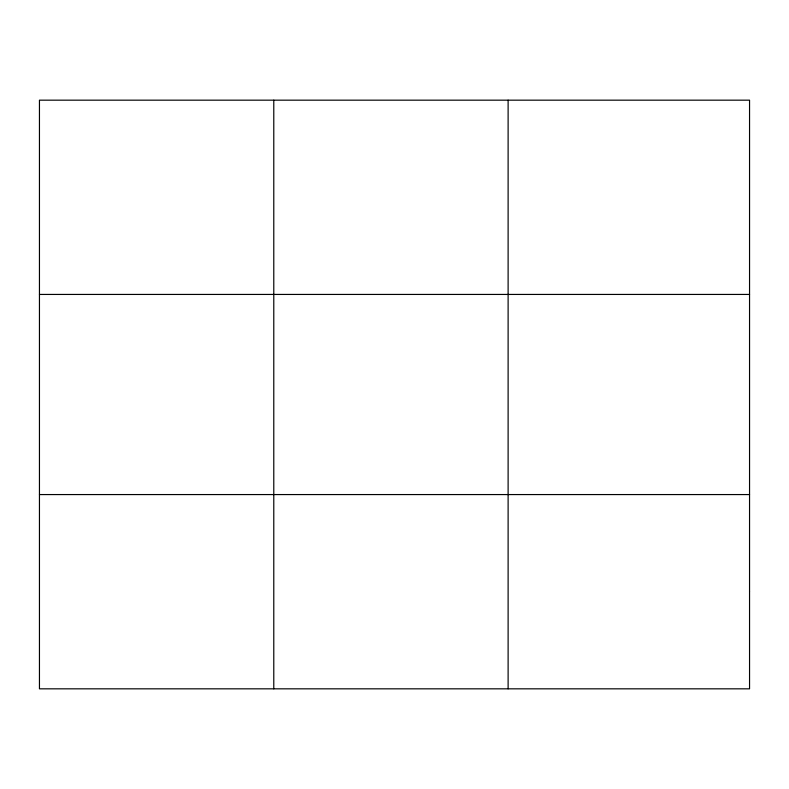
<?xml version="1.0" encoding="UTF-8"?>
<svg xmlns="http://www.w3.org/2000/svg" width="789" height="789" viewBox="0 0 789 789"><rect width="100%" height="100%" fill="white"/><g stroke="black" fill="none" stroke-linecap="round" stroke-linejoin="round"><path stroke-width="1.18" d="M273.783 100.173L273.783 688.827M508.116 100.173L508.116 688.827M39.45 294.435L749.55 294.435M39.45 494.565L749.55 494.565M749.55 591.701L749.55 688.827L39.45 688.827L39.45 100.173L749.55 100.173L749.55 591.701"/></g></svg>
